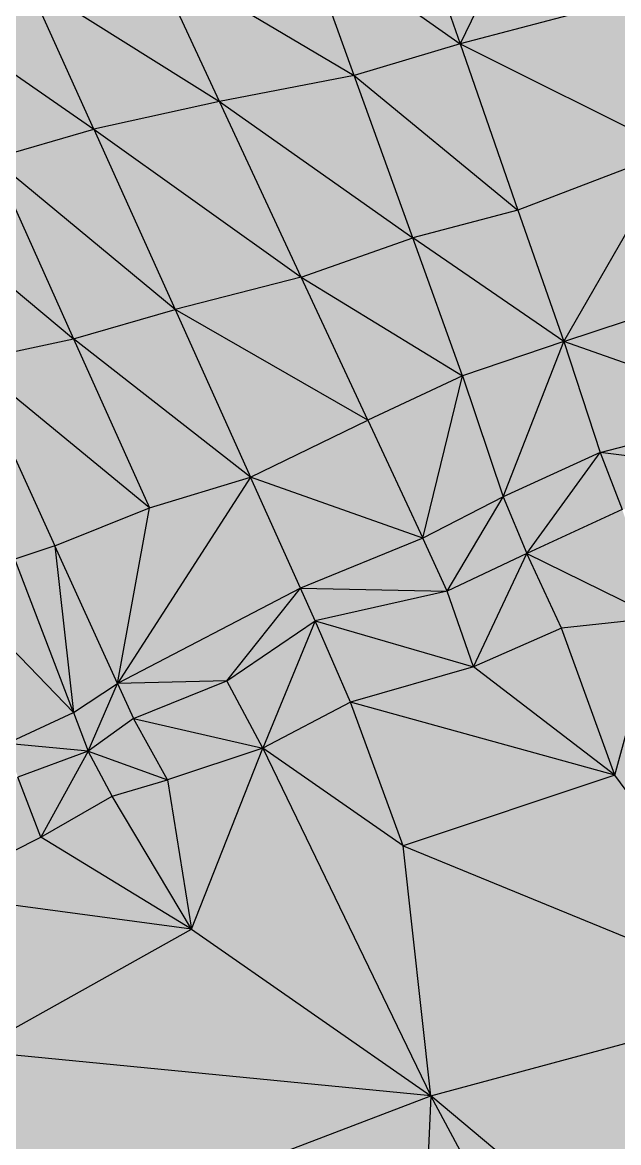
# Model space of a CAD drawing. Header units: inches. Extents: x 0 to 613718, y 0 to 269741.
# Drawn here: x 613179.7 to 613338.9, y 267275.9 to 267575.1 of the extents above; entities that cross this region are included whole.
import ezdxf

# ---------------------------------------------------------------- set-up
doc = ezdxf.new("R2010")
doc.units = ezdxf.units.IN
doc.header["$MEASUREMENT"] = 0

msp = doc.modelspace()

# ---------------------------------------------------------------- hatches: boundary and pattern name
for points in [[(613324.3, 267626.66), (613283.45, 267606.79), (613296.52, 267569.29), (613324.3, 267626.66)], [(613324.3, 267626.66), (613283.45, 267606.79), (613296.52, 267569.29), (613324.3, 267626.66)], [(613340.02, 267580.73), (613324.3, 267626.66), (613296.52, 267569.29), (613340.02, 267580.73)], [(613340.02, 267580.73), (613324.3, 267626.66), (613296.52, 267569.29), (613340.02, 267580.73)], [(613296.52, 267569.29), (613283.45, 267606.79), (613254.53, 267598.94), (613296.52, 267569.29)], [(613296.52, 267569.29), (613283.45, 267606.79), (613254.53, 267598.94), (613296.52, 267569.29)], [(613268.25, 267560.91), (613254.53, 267598.94), (613214.2, 267592.96), (613268.25, 267560.91)], [(613268.25, 267560.91), (613254.53, 267598.94), (613214.2, 267592.96), (613268.25, 267560.91)], [(613296.52, 267569.29), (613254.53, 267598.94), (613268.25, 267560.91), (613296.52, 267569.29)], [(613296.52, 267569.29), (613254.53, 267598.94), (613268.25, 267560.91), (613296.52, 267569.29)], [(613232.34, 267553.95), (613214.2, 267592.96), (613180.9, 267586.26), (613232.34, 267553.95)], [(613232.34, 267553.95), (613214.2, 267592.96), (613180.9, 267586.26), (613232.34, 267553.95)], [(613268.25, 267560.91), (613214.2, 267592.96), (613232.34, 267553.95), (613268.25, 267560.91)], [(613268.25, 267560.91), (613214.2, 267592.96), (613232.34, 267553.95), (613268.25, 267560.91)], [(613198.79, 267546.5), (613180.9, 267586.26), (613154.44, 267577.26), (613198.79, 267546.5)], [(613198.79, 267546.5), (613180.9, 267586.26), (613154.44, 267577.26), (613198.79, 267546.5)], [(613232.34, 267553.95), (613180.9, 267586.26), (613198.79, 267546.5), (613232.34, 267553.95)], [(613232.34, 267553.95), (613180.9, 267586.26), (613198.79, 267546.5), (613232.34, 267553.95)], [(613353.65, 267540.88), (613340.02, 267580.73), (613296.52, 267569.29), (613353.65, 267540.88)], [(613353.65, 267540.88), (613340.02, 267580.73), (613296.52, 267569.29), (613353.65, 267540.88)], [(613198.79, 267546.5), (613154.44, 267577.26), (613171.73, 267538.71), (613198.79, 267546.5)], [(613198.79, 267546.5), (613154.44, 267577.26), (613171.73, 267538.71), (613198.79, 267546.5)], [(613311.97, 267524.93), (613296.52, 267569.29), (613268.25, 267560.91), (613311.97, 267524.93)], [(613311.97, 267524.93), (613296.52, 267569.29), (613268.25, 267560.91), (613311.97, 267524.93)], [(613353.65, 267540.88), (613296.52, 267569.29), (613311.97, 267524.93), (613353.65, 267540.88)], [(613353.65, 267540.88), (613296.52, 267569.29), (613311.97, 267524.93), (613353.65, 267540.88)], [(613283.92, 267517.51), (613268.25, 267560.91), (613232.34, 267553.95), (613283.92, 267517.51)], [(613283.92, 267517.51), (613268.25, 267560.91), (613232.34, 267553.95), (613283.92, 267517.51)], [(613311.97, 267524.93), (613268.25, 267560.91), (613283.92, 267517.51), (613311.97, 267524.93)], [(613311.97, 267524.93), (613268.25, 267560.91), (613283.92, 267517.51), (613311.97, 267524.93)], [(613254.15, 267507.03), (613232.34, 267553.95), (613198.79, 267546.5), (613254.15, 267507.03)], [(613254.15, 267507.03), (613232.34, 267553.95), (613198.79, 267546.5), (613254.15, 267507.03)], [(613283.92, 267517.51), (613232.34, 267553.95), (613254.15, 267507.03), (613283.92, 267517.51)], [(613283.92, 267517.51), (613232.34, 267553.95), (613254.15, 267507.03), (613283.92, 267517.51)], [(613220.44, 267498.4), (613198.79, 267546.5), (613171.73, 267538.71), (613220.44, 267498.4)], [(613220.44, 267498.4), (613198.79, 267546.5), (613171.73, 267538.71), (613220.44, 267498.4)], [(613254.15, 267507.03), (613198.79, 267546.5), (613220.44, 267498.4), (613254.15, 267507.03)], [(613254.15, 267507.03), (613198.79, 267546.5), (613220.44, 267498.4), (613254.15, 267507.03)], [(613353.65, 267540.88), (613311.97, 267524.93), (613324.21, 267489.8), (613353.65, 267540.88)], [(613353.65, 267540.88), (613311.97, 267524.93), (613324.21, 267489.8), (613353.65, 267540.88)], [(613366.37, 267503.71), (613353.65, 267540.88), (613324.21, 267489.8), (613366.37, 267503.71)], [(613366.37, 267503.71), (613353.65, 267540.88), (613324.21, 267489.8), (613366.37, 267503.71)], [(613193.34, 267490.51), (613171.73, 267538.71), (613144.6, 267531.27), (613193.34, 267490.51)], [(613193.34, 267490.51), (613171.73, 267538.71), (613144.6, 267531.27), (613193.34, 267490.51)], [(613220.44, 267498.4), (613171.73, 267538.71), (613193.34, 267490.51), (613220.44, 267498.4)], [(613220.44, 267498.4), (613171.73, 267538.71), (613193.34, 267490.51), (613220.44, 267498.4)], [(613193.34, 267490.51), (613144.6, 267531.27), (613165.81, 267484.71), (613193.34, 267490.51)], [(613193.34, 267490.51), (613144.6, 267531.27), (613165.81, 267484.71), (613193.34, 267490.51)], [(613324.21, 267489.8), (613311.97, 267524.93), (613283.92, 267517.51), (613324.21, 267489.8)], [(613324.21, 267489.8), (613311.97, 267524.93), (613283.92, 267517.51), (613324.21, 267489.8)], [(613297.23, 267480.63), (613283.92, 267517.51), (613254.15, 267507.03), (613297.23, 267480.63)], [(613297.23, 267480.63), (613283.92, 267517.51), (613254.15, 267507.03), (613297.23, 267480.63)], [(613324.21, 267489.8), (613283.92, 267517.51), (613297.23, 267480.63), (613324.21, 267489.8)], [(613324.21, 267489.8), (613283.92, 267517.51), (613297.23, 267480.63), (613324.21, 267489.8)], [(613271.9, 267468.84), (613254.15, 267507.03), (613220.44, 267498.4), (613271.9, 267468.84)], [(613271.9, 267468.84), (613254.15, 267507.03), (613220.44, 267498.4), (613271.9, 267468.84)], [(613297.23, 267480.63), (613254.15, 267507.03), (613271.9, 267468.84), (613297.23, 267480.63)], [(613297.23, 267480.63), (613254.15, 267507.03), (613271.9, 267468.84), (613297.23, 267480.63)], [(613376.85, 267471.34), (613366.37, 267503.71), (613324.21, 267489.8), (613376.85, 267471.34)], [(613376.85, 267471.34), (613366.37, 267503.71), (613324.21, 267489.8), (613376.85, 267471.34)], [(613240.6, 267453.59), (613220.44, 267498.4), (613193.34, 267490.51), (613240.6, 267453.59)], [(613240.6, 267453.59), (613220.44, 267498.4), (613193.34, 267490.51), (613240.6, 267453.59)], [(613271.9, 267468.84), (613220.44, 267498.4), (613240.6, 267453.59), (613271.9, 267468.84)], [(613271.9, 267468.84), (613220.44, 267498.4), (613240.6, 267453.59), (613271.9, 267468.84)], [(613213.57, 267445.39), (613193.34, 267490.51), (613165.81, 267484.71), (613213.57, 267445.39)], [(613213.57, 267445.39), (613193.34, 267490.51), (613165.81, 267484.71), (613213.57, 267445.39)], [(613240.6, 267453.59), (613193.34, 267490.51), (613213.57, 267445.39), (613240.6, 267453.59)], [(613240.6, 267453.59), (613193.34, 267490.51), (613213.57, 267445.39), (613240.6, 267453.59)], [(613324.21, 267489.8), (613297.23, 267480.63), (613308.01, 267448.39), (613324.21, 267489.8)], [(613324.21, 267489.8), (613297.23, 267480.63), (613308.01, 267448.39), (613324.21, 267489.8)], [(613333.92, 267460.23), (613324.21, 267489.8), (613308.01, 267448.39), (613333.92, 267460.23)], [(613333.92, 267460.23), (613324.21, 267489.8), (613308.01, 267448.39), (613333.92, 267460.23)], [(613376.85, 267471.34), (613324.21, 267489.8), (613333.92, 267460.23), (613376.85, 267471.34)], [(613376.85, 267471.34), (613324.21, 267489.8), (613333.92, 267460.23), (613376.85, 267471.34)], [(613213.57, 267445.39), (613165.81, 267484.71), (613188.34, 267435.26), (613213.57, 267445.39)], [(613188.34, 267435.26), (613165.81, 267484.71), (613177.68, 267431.69), (613188.34, 267435.26)], [(613213.57, 267445.39), (613165.81, 267484.71), (613188.34, 267435.26), (613213.57, 267445.39)], [(613188.34, 267435.26), (613165.81, 267484.71), (613177.68, 267431.69), (613188.34, 267435.26)], [(613297.23, 267480.63), (613271.9, 267468.84), (613286.56, 267437.31), (613297.23, 267480.63)], [(613297.23, 267480.63), (613271.9, 267468.84), (613286.56, 267437.31), (613297.23, 267480.63)], [(613308.01, 267448.39), (613297.23, 267480.63), (613286.56, 267437.31), (613308.01, 267448.39)], [(613308.01, 267448.39), (613297.23, 267480.63), (613286.56, 267437.31), (613308.01, 267448.39)], [(613286.56, 267437.31), (613271.9, 267468.84), (613240.6, 267453.59), (613286.56, 267437.31)], [(613286.56, 267437.31), (613271.9, 267468.84), (613240.6, 267453.59), (613286.56, 267437.31)], [(613383.37, 267454.01), (613376.85, 267471.34), (613333.92, 267460.23), (613383.37, 267454.01)], [(613383.37, 267454.01), (613376.85, 267471.34), (613333.92, 267460.23), (613383.37, 267454.01)], [(613333.92, 267460.23), (613308.01, 267448.39), (613314.35, 267433.18), (613333.92, 267460.23)], [(613333.92, 267460.23), (613308.01, 267448.39), (613314.35, 267433.18), (613333.92, 267460.23)], [(613339.84, 267444.93), (613333.92, 267460.23), (613314.35, 267433.18), (613339.84, 267444.93)], [(613339.84, 267444.93), (613333.92, 267460.23), (613314.35, 267433.18), (613339.84, 267444.93)], [(613383.37, 267454.01), (613333.92, 267460.23), (613339.84, 267444.93), (613383.37, 267454.01)], [(613383.37, 267454.01), (613333.92, 267460.23), (613339.84, 267444.93), (613383.37, 267454.01)], [(613253.97, 267423.96), (613240.6, 267453.59), (613205.08, 267398.53), (613253.97, 267423.96)], [(613240.6, 267453.59), (613213.57, 267445.39), (613205.08, 267398.53), (613240.6, 267453.59)], [(613253.97, 267423.96), (613240.6, 267453.59), (613205.08, 267398.53), (613253.97, 267423.96)], [(613240.6, 267453.59), (613213.57, 267445.39), (613205.08, 267398.53), (613240.6, 267453.59)], [(613286.56, 267437.31), (613240.6, 267453.59), (613253.97, 267423.96), (613286.56, 267437.31)], [(613286.56, 267437.31), (613240.6, 267453.59), (613253.97, 267423.96), (613286.56, 267437.31)], [(613308.01, 267448.39), (613286.56, 267437.31), (613293.13, 267423.16), (613308.01, 267448.39)], [(613308.01, 267448.39), (613286.56, 267437.31), (613293.13, 267423.16), (613308.01, 267448.39)], [(613314.35, 267433.18), (613308.01, 267448.39), (613293.13, 267423.16), (613314.35, 267433.18)], [(613314.35, 267433.18), (613308.01, 267448.39), (613293.13, 267423.16), (613314.35, 267433.18)], [(613213.57, 267445.39), (613188.34, 267435.26), (613205.08, 267398.53), (613213.57, 267445.39)], [(613213.57, 267445.39), (613188.34, 267435.26), (613205.08, 267398.53), (613213.57, 267445.39)], [(613349.37, 267416.07), (613339.84, 267444.93), (613314.35, 267433.18), (613349.37, 267416.07)], [(613349.37, 267416.07), (613339.84, 267444.93), (613314.35, 267433.18), (613349.37, 267416.07)], [(613293.13, 267423.16), (613286.56, 267437.31), (613253.97, 267423.96), (613293.13, 267423.16)], [(613293.13, 267423.16), (613286.56, 267437.31), (613253.97, 267423.96), (613293.13, 267423.16)], [(613193.32, 267390.71), (613188.34, 267435.26), (613177.68, 267431.69), (613193.32, 267390.71)], [(613193.32, 267390.71), (613188.34, 267435.26), (613177.68, 267431.69), (613193.32, 267390.71)], [(613205.08, 267398.53), (613188.34, 267435.26), (613193.32, 267390.71), (613205.08, 267398.53)], [(613205.08, 267398.53), (613188.34, 267435.26), (613193.32, 267390.71), (613205.08, 267398.53)], [(613314.35, 267433.18), (613293.13, 267423.16), (613300.09, 267402.92), (613314.35, 267433.18)], [(613314.35, 267433.18), (613293.13, 267423.16), (613300.09, 267402.92), (613314.35, 267433.18)], [(613323.63, 267413.28), (613314.35, 267433.18), (613300.09, 267402.92), (613323.63, 267413.28)], [(613323.63, 267413.28), (613314.35, 267433.18), (613300.09, 267402.92), (613323.63, 267413.28)], [(613349.37, 267416.07), (613314.35, 267433.18), (613323.63, 267413.28), (613349.37, 267416.07)], [(613349.37, 267416.07), (613314.35, 267433.18), (613323.63, 267413.28), (613349.37, 267416.07)], [(613193.32, 267390.71), (613177.68, 267431.69), (613157.52, 267427.78), (613193.32, 267390.71)], [(613193.32, 267390.71), (613177.68, 267431.69), (613157.52, 267427.78), (613193.32, 267390.71)], [(613193.32, 267390.71), (613157.52, 267427.78), (613175.5, 267382.5), (613193.32, 267390.71)], [(613193.32, 267390.71), (613157.52, 267427.78), (613175.5, 267382.5), (613193.32, 267390.71)], [(613253.97, 267423.96), (613205.08, 267398.53), (613234.26, 267399.24), (613253.97, 267423.96)], [(613253.97, 267423.96), (613205.08, 267398.53), (613234.26, 267399.24), (613253.97, 267423.96)], [(613257.87, 267415.23), (613253.97, 267423.96), (613234.26, 267399.24), (613257.87, 267415.23)], [(613257.87, 267415.23), (613253.97, 267423.96), (613234.26, 267399.24), (613257.87, 267415.23)], [(613293.13, 267423.16), (613253.97, 267423.96), (613257.87, 267415.23), (613293.13, 267423.16)], [(613293.13, 267423.16), (613253.97, 267423.96), (613257.87, 267415.23), (613293.13, 267423.16)], [(613300.09, 267402.92), (613293.13, 267423.16), (613257.87, 267415.23), (613300.09, 267402.92)], [(613300.09, 267402.92), (613293.13, 267423.16), (613257.87, 267415.23), (613300.09, 267402.92)], [(613257.87, 267415.23), (613234.26, 267399.24), (613243.9, 267381.19), (613257.87, 267415.23)], [(613257.87, 267415.23), (613234.26, 267399.24), (613243.9, 267381.19), (613257.87, 267415.23)], [(613267.28, 267393.47), (613257.87, 267415.23), (613243.9, 267381.19), (613267.28, 267393.47)], [(613267.28, 267393.47), (613257.87, 267415.23), (613243.9, 267381.19), (613267.28, 267393.47)], [(613300.09, 267402.92), (613257.87, 267415.23), (613267.28, 267393.47), (613300.09, 267402.92)], [(613300.09, 267402.92), (613257.87, 267415.23), (613267.28, 267393.47), (613300.09, 267402.92)], [(613349.37, 267416.07), (613323.63, 267413.28), (613337.89, 267374), (613349.37, 267416.07)], [(613349.37, 267416.07), (613323.63, 267413.28), (613337.89, 267374), (613349.37, 267416.07)], [(613382.45, 267313.61), (613349.37, 267416.07), (613337.89, 267374), (613382.45, 267313.61)], [(613382.45, 267313.61), (613349.37, 267416.07), (613337.89, 267374), (613382.45, 267313.61)], [(613337.89, 267374), (613323.63, 267413.28), (613300.09, 267402.92), (613337.89, 267374)], [(613337.89, 267374), (613323.63, 267413.28), (613300.09, 267402.92), (613337.89, 267374)], [(613337.89, 267374), (613300.09, 267402.92), (613267.28, 267393.47), (613337.89, 267374)], [(613337.89, 267374), (613300.09, 267402.92), (613267.28, 267393.47), (613337.89, 267374)], [(613205.08, 267398.53), (613193.32, 267390.71), (613197.26, 267380.4), (613205.08, 267398.53)], [(613205.08, 267398.53), (613193.32, 267390.71), (613197.26, 267380.4), (613205.08, 267398.53)], [(613209.36, 267389.13), (613205.08, 267398.53), (613197.26, 267380.4), (613209.36, 267389.13)], [(613209.36, 267389.13), (613205.08, 267398.53), (613197.26, 267380.4), (613209.36, 267389.13)], [(613234.26, 267399.24), (613205.08, 267398.53), (613209.36, 267389.13), (613234.26, 267399.24)], [(613234.26, 267399.24), (613205.08, 267398.53), (613209.36, 267389.13), (613234.26, 267399.24)], [(613243.9, 267381.19), (613234.26, 267399.24), (613209.36, 267389.13), (613243.9, 267381.19)], [(613243.9, 267381.19), (613234.26, 267399.24), (613209.36, 267389.13), (613243.9, 267381.19)], [(613197.26, 267380.4), (613193.32, 267390.71), (613175.5, 267382.5), (613197.26, 267380.4)], [(613197.26, 267380.4), (613193.32, 267390.71), (613175.5, 267382.5), (613197.26, 267380.4)], [(613281.35, 267355.16), (613267.28, 267393.47), (613243.9, 267381.19), (613281.35, 267355.16)], [(613281.35, 267355.16), (613267.28, 267393.47), (613243.9, 267381.19), (613281.35, 267355.16)], [(613337.89, 267374), (613267.28, 267393.47), (613281.35, 267355.16), (613337.89, 267374)], [(613337.89, 267374), (613267.28, 267393.47), (613281.35, 267355.16), (613337.89, 267374)], [(613218.42, 267372.75), (613209.36, 267389.13), (613197.26, 267380.4), (613218.42, 267372.75)], [(613218.42, 267372.75), (613209.36, 267389.13), (613197.26, 267380.4), (613218.42, 267372.75)], [(613243.9, 267381.19), (613209.36, 267389.13), (613218.42, 267372.75), (613243.9, 267381.19)], [(613243.9, 267381.19), (613209.36, 267389.13), (613218.42, 267372.75), (613243.9, 267381.19)], [(613197.26, 267380.4), (613175.5, 267382.5), (613178.45, 267373.5), (613197.26, 267380.4)], [(613197.26, 267380.4), (613175.5, 267382.5), (613178.45, 267373.5), (613197.26, 267380.4)], [(613197.26, 267380.4), (613178.45, 267373.5), (613184.61, 267357.41), (613197.26, 267380.4)], [(613197.26, 267380.4), (613178.45, 267373.5), (613184.61, 267357.41), (613197.26, 267380.4)], [(613203.62, 267368.43), (613197.26, 267380.4), (613184.61, 267357.41), (613203.62, 267368.43)], [(613203.62, 267368.43), (613197.26, 267380.4), (613184.61, 267357.41), (613203.62, 267368.43)], [(613218.42, 267372.75), (613197.26, 267380.4), (613203.62, 267368.43), (613218.42, 267372.75)], [(613218.42, 267372.75), (613197.26, 267380.4), (613203.62, 267368.43), (613218.42, 267372.75)], [(613243.9, 267381.19), (613218.42, 267372.75), (613224.82, 267332.88), (613243.9, 267381.19)], [(613243.9, 267381.19), (613218.42, 267372.75), (613224.82, 267332.88), (613243.9, 267381.19)], [(613288.73, 267288.38), (613243.9, 267381.19), (613224.82, 267332.88), (613288.73, 267288.38)], [(613288.73, 267288.38), (613243.9, 267381.19), (613224.82, 267332.88), (613288.73, 267288.38)], [(613288.73, 267288.38), (613281.35, 267355.16), (613243.9, 267381.19), (613288.73, 267288.38)], [(613288.73, 267288.38), (613281.35, 267355.16), (613243.9, 267381.19), (613288.73, 267288.38)], [(613184.61, 267357.41), (613178.45, 267373.5), (613154.57, 267342.3), (613184.61, 267357.41)], [(613184.61, 267357.41), (613178.45, 267373.5), (613154.57, 267342.3), (613184.61, 267357.41)], [(613224.82, 267332.88), (613218.42, 267372.75), (613203.62, 267368.43), (613224.82, 267332.88)], [(613224.82, 267332.88), (613218.42, 267372.75), (613203.62, 267368.43), (613224.82, 267332.88)], [(613382.45, 267313.61), (613337.89, 267374), (613281.35, 267355.16), (613382.45, 267313.61)], [(613382.45, 267313.61), (613337.89, 267374), (613281.35, 267355.16), (613382.45, 267313.61)], [(613224.82, 267332.88), (613203.62, 267368.43), (613184.61, 267357.41), (613224.82, 267332.88)], [(613224.82, 267332.88), (613203.62, 267368.43), (613184.61, 267357.41), (613224.82, 267332.88)], [(613224.82, 267332.88), (613184.61, 267357.41), (613154.57, 267342.3), (613224.82, 267332.88)], [(613224.82, 267332.88), (613184.61, 267357.41), (613154.57, 267342.3), (613224.82, 267332.88)], [(613382.45, 267313.61), (613281.35, 267355.16), (613288.73, 267288.38), (613382.45, 267313.61)], [(613382.45, 267313.61), (613281.35, 267355.16), (613288.73, 267288.38), (613382.45, 267313.61)], [(613224.82, 267332.88), (613154.57, 267342.3), (613166.56, 267300.33), (613224.82, 267332.88)], [(613224.82, 267332.88), (613154.57, 267342.3), (613166.56, 267300.33), (613224.82, 267332.88)], [(613288.73, 267288.38), (613224.82, 267332.88), (613166.56, 267300.33), (613288.73, 267288.38)], [(613288.73, 267288.38), (613224.82, 267332.88), (613166.56, 267300.33), (613288.73, 267288.38)], [(613382.45, 267313.61), (613288.73, 267288.38), (613382.45, 267209.78), (613382.45, 267313.61)], [(613382.45, 267313.61), (613288.73, 267288.38), (613382.45, 267209.78), (613382.45, 267313.61)], [(613288.73, 267288.38), (613166.56, 267300.33), (613175.29, 267245), (613288.73, 267288.38)], [(613288.73, 267288.38), (613166.56, 267300.33), (613175.29, 267245), (613288.73, 267288.38)], [(613288.73, 267288.38), (613175.29, 267245), (613279.97, 267092.44), (613288.73, 267288.38)], [(613288.73, 267288.38), (613175.29, 267245), (613279.97, 267092.44), (613288.73, 267288.38)], [(613385.15, 267108.64), (613288.73, 267288.38), (613279.97, 267092.44), (613385.15, 267108.64)], [(613385.15, 267108.64), (613288.73, 267288.38), (613279.97, 267092.44), (613385.15, 267108.64)], [(613385.15, 267108.64), (613382.45, 267209.78), (613288.73, 267288.38), (613385.15, 267108.64)], [(613385.15, 267108.64), (613382.45, 267209.78), (613288.73, 267288.38), (613385.15, 267108.64)]]:
    msp.add_hatch(color=256).paths.add_polyline_path(points, flags=0)

# ---------------------------------------------------------------- linework, layer by layer
for points, elevation in [([(613171.73, 267538.71), (613193.34, 267490.51)], 245.71), ([(613171.73, 267538.71), (613193.34, 267490.51)], 245.71), ([(613324.21, 267489.8), (613297.23, 267480.63)], 245.72), ([(613324.21, 267489.8), (613297.23, 267480.63)], 245.72), ([(613175.5, 267382.5), (613193.32, 267390.71)], 245.83), ([(613175.5, 267382.5), (613193.32, 267390.71)], 245.83)]:
    msp.add_lwpolyline(points, dxfattribs=dict(elevation=elevation))
for points in [[(613324.3, 267626.66, 245.78), (613296.52, 267569.29, 245.72)], [(613324.3, 267626.66, 245.78), (613296.52, 267569.29, 245.72)], [(613283.45, 267606.79, 245.74), (613296.52, 267569.29, 245.72)], [(613283.45, 267606.79, 245.74), (613296.52, 267569.29, 245.72)], [(613268.25, 267560.91, 245.72), (613254.53, 267598.94, 245.74)], [(613254.53, 267598.94, 245.74), (613296.52, 267569.29, 245.72)], [(613268.25, 267560.91, 245.72), (613254.53, 267598.94, 245.74)], [(613254.53, 267598.94, 245.74), (613296.52, 267569.29, 245.72)], [(613214.2, 267592.96, 245.74), (613268.25, 267560.91, 245.72)], [(613232.34, 267553.95, 245.72), (613214.2, 267592.96, 245.74)], [(613214.2, 267592.96, 245.74), (613268.25, 267560.91, 245.72)], [(613232.34, 267553.95, 245.72), (613214.2, 267592.96, 245.74)], [(613198.79, 267546.5, 245.73), (613180.9, 267586.26, 245.72)], [(613180.9, 267586.26, 245.72), (613232.34, 267553.95, 245.72)], [(613198.79, 267546.5, 245.73), (613180.9, 267586.26, 245.72)], [(613180.9, 267586.26, 245.72), (613232.34, 267553.95, 245.72)], [(613340.02, 267580.73, 245.76), (613296.52, 267569.29, 245.72)], [(613340.02, 267580.73, 245.76), (613296.52, 267569.29, 245.72)], [(613154.44, 267577.26, 245.72), (613198.79, 267546.5, 245.73)], [(613154.44, 267577.26, 245.72), (613198.79, 267546.5, 245.73)], [(613296.52, 267569.29, 245.72), (613268.25, 267560.91, 245.72)], [(613296.52, 267569.29, 245.72), (613268.25, 267560.91, 245.72)], [(613296.52, 267569.29, 245.72), (613353.65, 267540.88, 245.75)], [(613296.52, 267569.29, 245.72), (613311.97, 267524.93, 245.72)], [(613296.52, 267569.29, 245.72), (613353.65, 267540.88, 245.75)], [(613296.52, 267569.29, 245.72), (613311.97, 267524.93, 245.72)], [(613268.25, 267560.91, 245.72), (613232.34, 267553.95, 245.72)], [(613268.25, 267560.91, 245.72), (613232.34, 267553.95, 245.72)], [(613283.92, 267517.51, 245.72), (613268.25, 267560.91, 245.72)], [(613268.25, 267560.91, 245.72), (613311.97, 267524.93, 245.72)], [(613283.92, 267517.51, 245.72), (613268.25, 267560.91, 245.72)], [(613268.25, 267560.91, 245.72), (613311.97, 267524.93, 245.72)], [(613232.34, 267553.95, 245.72), (613198.79, 267546.5, 245.73)], [(613232.34, 267553.95, 245.72), (613198.79, 267546.5, 245.73)], [(613232.34, 267553.95, 245.72), (613283.92, 267517.51, 245.72)], [(613254.15, 267507.03, 245.72), (613232.34, 267553.95, 245.72)], [(613232.34, 267553.95, 245.72), (613283.92, 267517.51, 245.72)], [(613254.15, 267507.03, 245.72), (613232.34, 267553.95, 245.72)], [(613171.73, 267538.71, 245.71), (613198.79, 267546.5, 245.73)], [(613171.73, 267538.71, 245.71), (613198.79, 267546.5, 245.73)], [(613198.79, 267546.5, 245.73), (613254.15, 267507.03, 245.72)], [(613198.79, 267546.5, 245.73), (613220.44, 267498.4, 245.73)], [(613198.79, 267546.5, 245.73), (613254.15, 267507.03, 245.72)], [(613198.79, 267546.5, 245.73), (613220.44, 267498.4, 245.73)], [(613353.65, 267540.88, 245.75), (613311.97, 267524.93, 245.72)], [(613353.65, 267540.88, 245.75), (613311.97, 267524.93, 245.72)], [(613324.21, 267489.8, 245.72), (613353.65, 267540.88, 245.75)], [(613324.21, 267489.8, 245.72), (613353.65, 267540.88, 245.75)], [(613220.44, 267498.4, 245.73), (613171.73, 267538.71, 245.71)], [(613220.44, 267498.4, 245.73), (613171.73, 267538.71, 245.71)], [(613144.6, 267531.27, 245.7), (613193.34, 267490.51, 245.71)], [(613144.6, 267531.27, 245.7), (613193.34, 267490.51, 245.71)], [(613311.97, 267524.93, 245.72), (613283.92, 267517.51, 245.72)], [(613311.97, 267524.93, 245.72), (613283.92, 267517.51, 245.72)], [(613311.97, 267524.93, 245.72), (613324.21, 267489.8, 245.72)], [(613311.97, 267524.93, 245.72), (613324.21, 267489.8, 245.72)], [(613254.15, 267507.03, 245.72), (613283.92, 267517.51, 245.72)], [(613254.15, 267507.03, 245.72), (613283.92, 267517.51, 245.72)], [(613297.23, 267480.63, 245.72), (613283.92, 267517.51, 245.72)], [(613324.21, 267489.8, 245.72), (613283.92, 267517.51, 245.72)], [(613297.23, 267480.63, 245.72), (613283.92, 267517.51, 245.72)], [(613324.21, 267489.8, 245.72), (613283.92, 267517.51, 245.72)], [(613254.15, 267507.03, 245.72), (613220.44, 267498.4, 245.73)], [(613254.15, 267507.03, 245.72), (613220.44, 267498.4, 245.73)], [(613271.9, 267468.84, 245.73), (613254.15, 267507.03, 245.72)], [(613254.15, 267507.03, 245.72), (613297.23, 267480.63, 245.72)], [(613271.9, 267468.84, 245.73), (613254.15, 267507.03, 245.72)], [(613254.15, 267507.03, 245.72), (613297.23, 267480.63, 245.72)], [(613324.21, 267489.8, 245.72), (613366.37, 267503.71, 245.76)], [(613324.21, 267489.8, 245.72), (613366.37, 267503.71, 245.76)], [(613193.34, 267490.51, 245.71), (613220.44, 267498.4, 245.73)], [(613193.34, 267490.51, 245.71), (613220.44, 267498.4, 245.73)], [(613220.44, 267498.4, 245.73), (613240.6, 267453.59, 245.74)], [(613271.9, 267468.84, 245.73), (613220.44, 267498.4, 245.73)], [(613220.44, 267498.4, 245.73), (613240.6, 267453.59, 245.74)], [(613271.9, 267468.84, 245.73), (613220.44, 267498.4, 245.73)], [(613165.81, 267484.71, 245.7), (613193.34, 267490.51, 245.71)], [(613165.81, 267484.71, 245.7), (613193.34, 267490.51, 245.71)], [(613193.34, 267490.51, 245.71), (613213.57, 267445.39, 245.72)], [(613240.6, 267453.59, 245.74), (613193.34, 267490.51, 245.71)], [(613193.34, 267490.51, 245.71), (613213.57, 267445.39, 245.72)], [(613240.6, 267453.59, 245.74), (613193.34, 267490.51, 245.71)], [(613308.01, 267448.39, 245.79), (613324.21, 267489.8, 245.72)], [(613308.01, 267448.39, 245.79), (613324.21, 267489.8, 245.72)], [(613324.21, 267489.8, 245.72), (613333.92, 267460.23, 245.78)], [(613376.85, 267471.34, 245.82), (613324.21, 267489.8, 245.72)], [(613324.21, 267489.8, 245.72), (613333.92, 267460.23, 245.78)], [(613376.85, 267471.34, 245.82), (613324.21, 267489.8, 245.72)], [(613165.81, 267484.71, 245.7), (613188.34, 267435.26, 245.72)], [(613213.57, 267445.39, 245.72), (613165.81, 267484.71, 245.7)], [(613165.81, 267484.71, 245.7), (613188.34, 267435.26, 245.72)], [(613213.57, 267445.39, 245.72), (613165.81, 267484.71, 245.7)], [(613297.23, 267480.63, 245.72), (613271.9, 267468.84, 245.73)], [(613297.23, 267480.63, 245.72), (613271.9, 267468.84, 245.73)], [(613286.56, 267437.31, 245.8), (613297.23, 267480.63, 245.72)], [(613286.56, 267437.31, 245.8), (613297.23, 267480.63, 245.72)], [(613297.23, 267480.63, 245.72), (613308.01, 267448.39, 245.79)], [(613297.23, 267480.63, 245.72), (613308.01, 267448.39, 245.79)], [(613240.6, 267453.59, 245.74), (613271.9, 267468.84, 245.73)], [(613240.6, 267453.59, 245.74), (613271.9, 267468.84, 245.73)], [(613271.9, 267468.84, 245.73), (613286.56, 267437.31, 245.8)], [(613271.9, 267468.84, 245.73), (613286.56, 267437.31, 245.8)], [(613333.92, 267460.23, 245.78), (613376.85, 267471.34, 245.82)], [(613333.92, 267460.23, 245.78), (613376.85, 267471.34, 245.82)], [(613333.92, 267460.23, 245.78), (613308.01, 267448.39, 245.79)], [(613333.92, 267460.23, 245.78), (613308.01, 267448.39, 245.79)], [(613314.35, 267433.18, 246.09), (613333.92, 267460.23, 245.78)], [(613314.35, 267433.18, 246.09), (613333.92, 267460.23, 245.78)], [(613333.92, 267460.23, 245.78), (613339.84, 267444.93, 246.09)], [(613383.37, 267454.01, 246.23), (613333.92, 267460.23, 245.78)], [(613333.92, 267460.23, 245.78), (613339.84, 267444.93, 246.09)], [(613383.37, 267454.01, 246.23), (613333.92, 267460.23, 245.78)], [(613240.6, 267453.59, 245.74), (613205.08, 267398.53, 245.81)], [(613240.6, 267453.59, 245.74), (613205.08, 267398.53, 245.81)], [(613213.57, 267445.39, 245.72), (613240.6, 267453.59, 245.74)], [(613213.57, 267445.39, 245.72), (613240.6, 267453.59, 245.74)], [(613253.97, 267423.96, 245.81), (613240.6, 267453.59, 245.74)], [(613286.56, 267437.31, 245.8), (613240.6, 267453.59, 245.74)], [(613253.97, 267423.96, 245.81), (613240.6, 267453.59, 245.74)], [(613286.56, 267437.31, 245.8), (613240.6, 267453.59, 245.74)], [(613308.01, 267448.39, 245.79), (613286.56, 267437.31, 245.8)], [(613308.01, 267448.39, 245.79), (613286.56, 267437.31, 245.8)], [(613293.13, 267423.16, 246.07), (613308.01, 267448.39, 245.79)], [(613293.13, 267423.16, 246.07), (613308.01, 267448.39, 245.79)], [(613308.01, 267448.39, 245.79), (613314.35, 267433.18, 246.09)], [(613308.01, 267448.39, 245.79), (613314.35, 267433.18, 246.09)], [(613188.34, 267435.26, 245.72), (613213.57, 267445.39, 245.72)], [(613188.34, 267435.26, 245.72), (613213.57, 267445.39, 245.72)], [(613205.08, 267398.53, 245.81), (613213.57, 267445.39, 245.72)], [(613205.08, 267398.53, 245.81), (613213.57, 267445.39, 245.72)], [(613339.84, 267444.93, 246.09), (613314.35, 267433.18, 246.09)], [(613339.84, 267444.93, 246.09), (613314.35, 267433.18, 246.09)], [(613286.56, 267437.31, 245.8), (613253.97, 267423.96, 245.81)], [(613286.56, 267437.31, 245.8), (613253.97, 267423.96, 245.81)], [(613293.13, 267423.16, 246.07), (613286.56, 267437.31, 245.8)], [(613293.13, 267423.16, 246.07), (613286.56, 267437.31, 245.8)], [(613188.34, 267435.26, 245.72), (613177.68, 267431.69, 245.72)], [(613188.34, 267435.26, 245.72), (613177.68, 267431.69, 245.72)], [(613205.08, 267398.53, 245.81), (613188.34, 267435.26, 245.72)], [(613188.34, 267435.26, 245.72), (613193.32, 267390.71, 245.83)], [(613205.08, 267398.53, 245.81), (613188.34, 267435.26, 245.72)], [(613188.34, 267435.26, 245.72), (613193.32, 267390.71, 245.83)], [(613314.35, 267433.18, 246.09), (613293.13, 267423.16, 246.07)], [(613314.35, 267433.18, 246.09), (613293.13, 267423.16, 246.07)], [(613300.09, 267402.92, 246.38), (613314.35, 267433.18, 246.09)], [(613300.09, 267402.92, 246.38), (613314.35, 267433.18, 246.09)], [(613314.35, 267433.18, 246.09), (613349.37, 267416.07, 246.56)], [(613323.63, 267413.28, 246.41), (613314.35, 267433.18, 246.09)], [(613314.35, 267433.18, 246.09), (613349.37, 267416.07, 246.56)], [(613323.63, 267413.28, 246.41), (613314.35, 267433.18, 246.09)], [(613193.32, 267390.71, 245.83), (613177.68, 267431.69, 245.72)], [(613193.32, 267390.71, 245.83), (613177.68, 267431.69, 245.72)], [(613157.52, 267427.78, 245.71), (613193.32, 267390.71, 245.83)], [(613157.52, 267427.78, 245.71), (613193.32, 267390.71, 245.83)], [(613253.97, 267423.96, 245.81), (613205.08, 267398.53, 245.81)], [(613253.97, 267423.96, 245.81), (613205.08, 267398.53, 245.81)], [(613234.26, 267399.24, 245.98), (613253.97, 267423.96, 245.81)], [(613234.26, 267399.24, 245.98), (613253.97, 267423.96, 245.81)], [(613257.87, 267415.23, 245.94), (613253.97, 267423.96, 245.81)], [(613253.97, 267423.96, 245.81), (613293.13, 267423.16, 246.07)], [(613257.87, 267415.23, 245.94), (613253.97, 267423.96, 245.81)], [(613253.97, 267423.96, 245.81), (613293.13, 267423.16, 246.07)], [(613293.13, 267423.16, 246.07), (613257.87, 267415.23, 245.94)], [(613293.13, 267423.16, 246.07), (613257.87, 267415.23, 245.94)], [(613300.09, 267402.92, 246.38), (613293.13, 267423.16, 246.07)], [(613300.09, 267402.92, 246.38), (613293.13, 267423.16, 246.07)], [(613234.26, 267399.24, 245.98), (613257.87, 267415.23, 245.94)], [(613234.26, 267399.24, 245.98), (613257.87, 267415.23, 245.94)], [(613257.87, 267415.23, 245.94), (613243.9, 267381.19, 246.25)], [(613257.87, 267415.23, 245.94), (613243.9, 267381.19, 246.25)], [(613267.28, 267393.47, 246.27), (613257.87, 267415.23, 245.94)], [(613257.87, 267415.23, 245.94), (613300.09, 267402.92, 246.38)], [(613267.28, 267393.47, 246.27), (613257.87, 267415.23, 245.94)], [(613257.87, 267415.23, 245.94), (613300.09, 267402.92, 246.38)], [(613349.37, 267416.07, 246.56), (613323.63, 267413.28, 246.41)], [(613349.37, 267416.07, 246.56), (613323.63, 267413.28, 246.41)], [(613337.89, 267374, 246.91), (613349.37, 267416.07, 246.56)], [(613337.89, 267374, 246.91), (613349.37, 267416.07, 246.56)], [(613323.63, 267413.28, 246.41), (613300.09, 267402.92, 246.38)], [(613323.63, 267413.28, 246.41), (613300.09, 267402.92, 246.38)], [(613337.89, 267374, 246.91), (613323.63, 267413.28, 246.41)], [(613337.89, 267374, 246.91), (613323.63, 267413.28, 246.41)], [(613300.09, 267402.92, 246.38), (613267.28, 267393.47, 246.27)], [(613300.09, 267402.92, 246.38), (613267.28, 267393.47, 246.27)], [(613337.89, 267374, 246.91), (613300.09, 267402.92, 246.38)], [(613337.89, 267374, 246.91), (613300.09, 267402.92, 246.38)], [(613193.32, 267390.71, 245.83), (613205.08, 267398.53, 245.81)], [(613193.32, 267390.71, 245.83), (613205.08, 267398.53, 245.81)], [(613197.26, 267380.4, 245.96), (613205.08, 267398.53, 245.81)], [(613197.26, 267380.4, 245.96), (613205.08, 267398.53, 245.81)], [(613234.26, 267399.24, 245.98), (613205.08, 267398.53, 245.81)], [(613234.26, 267399.24, 245.98), (613205.08, 267398.53, 245.81)], [(613205.08, 267398.53, 245.81), (613209.36, 267389.13, 245.94)], [(613205.08, 267398.53, 245.81), (613209.36, 267389.13, 245.94)], [(613209.36, 267389.13, 245.94), (613234.26, 267399.24, 245.98)], [(613209.36, 267389.13, 245.94), (613234.26, 267399.24, 245.98)], [(613243.9, 267381.19, 246.25), (613234.26, 267399.24, 245.98)], [(613243.9, 267381.19, 246.25), (613234.26, 267399.24, 245.98)], [(613193.32, 267390.71, 245.83), (613197.26, 267380.4, 245.96)], [(613193.32, 267390.71, 245.83), (613197.26, 267380.4, 245.96)], [(613267.28, 267393.47, 246.27), (613243.9, 267381.19, 246.25)], [(613267.28, 267393.47, 246.27), (613243.9, 267381.19, 246.25)], [(613281.35, 267355.16, 246.71), (613267.28, 267393.47, 246.27)], [(613337.89, 267374, 246.91), (613267.28, 267393.47, 246.27)], [(613281.35, 267355.16, 246.71), (613267.28, 267393.47, 246.27)], [(613337.89, 267374, 246.91), (613267.28, 267393.47, 246.27)], [(613209.36, 267389.13, 245.94), (613197.26, 267380.4, 245.96)], [(613209.36, 267389.13, 245.94), (613197.26, 267380.4, 245.96)], [(613218.42, 267372.75, 246.17), (613209.36, 267389.13, 245.94)], [(613209.36, 267389.13, 245.94), (613243.9, 267381.19, 246.25)], [(613218.42, 267372.75, 246.17), (613209.36, 267389.13, 245.94)], [(613209.36, 267389.13, 245.94), (613243.9, 267381.19, 246.25)], [(613197.26, 267380.4, 245.96), (613175.5, 267382.5, 245.83)], [(613197.26, 267380.4, 245.96), (613175.5, 267382.5, 245.83)], [(613197.26, 267380.4, 245.96), (613178.45, 267373.5, 245.94)], [(613197.26, 267380.4, 245.96), (613178.45, 267373.5, 245.94)], [(613197.26, 267380.4, 245.96), (613184.61, 267357.41, 246.13)], [(613197.26, 267380.4, 245.96), (613184.61, 267357.41, 246.13)], [(613203.62, 267368.43, 246.13), (613197.26, 267380.4, 245.96)], [(613197.26, 267380.4, 245.96), (613218.42, 267372.75, 246.17)], [(613203.62, 267368.43, 246.13), (613197.26, 267380.4, 245.96)], [(613197.26, 267380.4, 245.96), (613218.42, 267372.75, 246.17)], [(613243.9, 267381.19, 246.25), (613218.42, 267372.75, 246.17)], [(613243.9, 267381.19, 246.25), (613218.42, 267372.75, 246.17)], [(613224.82, 267332.88, 246.56), (613243.9, 267381.19, 246.25)], [(613224.82, 267332.88, 246.56), (613243.9, 267381.19, 246.25)], [(613281.35, 267355.16, 246.71), (613243.9, 267381.19, 246.25)], [(613243.9, 267381.19, 246.25), (613288.73, 267288.38, 247.2)], [(613281.35, 267355.16, 246.71), (613243.9, 267381.19, 246.25)], [(613243.9, 267381.19, 246.25), (613288.73, 267288.38, 247.2)], [(613184.61, 267357.41, 246.13), (613178.45, 267373.5, 245.94)], [(613184.61, 267357.41, 246.13), (613178.45, 267373.5, 245.94)], [(613203.62, 267368.43, 246.13), (613218.42, 267372.75, 246.17)], [(613203.62, 267368.43, 246.13), (613218.42, 267372.75, 246.17)], [(613218.42, 267372.75, 246.17), (613224.82, 267332.88, 246.56)], [(613218.42, 267372.75, 246.17), (613224.82, 267332.88, 246.56)], [(613337.89, 267374, 246.91), (613281.35, 267355.16, 246.71)], [(613337.89, 267374, 246.91), (613281.35, 267355.16, 246.71)], [(613382.45, 267313.61, 247.6), (613337.89, 267374, 246.91)], [(613382.45, 267313.61, 247.6), (613337.89, 267374, 246.91)], [(613184.61, 267357.41, 246.13), (613203.62, 267368.43, 246.13)], [(613184.61, 267357.41, 246.13), (613203.62, 267368.43, 246.13)], [(613224.82, 267332.88, 246.56), (613203.62, 267368.43, 246.13)], [(613224.82, 267332.88, 246.56), (613203.62, 267368.43, 246.13)], [(613154.57, 267342.3, 246.12), (613184.61, 267357.41, 246.13)], [(613154.57, 267342.3, 246.12), (613184.61, 267357.41, 246.13)], [(613224.82, 267332.88, 246.56), (613184.61, 267357.41, 246.13)], [(613224.82, 267332.88, 246.56), (613184.61, 267357.41, 246.13)], [(613288.73, 267288.38, 247.2), (613281.35, 267355.16, 246.71)], [(613281.35, 267355.16, 246.71), (613382.45, 267313.61, 247.6)], [(613288.73, 267288.38, 247.2), (613281.35, 267355.16, 246.71)], [(613281.35, 267355.16, 246.71), (613382.45, 267313.61, 247.6)], [(613224.82, 267332.88, 246.56), (613154.57, 267342.3, 246.12)], [(613224.82, 267332.88, 246.56), (613154.57, 267342.3, 246.12)], [(613166.56, 267300.33, 246.46), (613224.82, 267332.88, 246.56)], [(613166.56, 267300.33, 246.46), (613224.82, 267332.88, 246.56)], [(613224.82, 267332.88, 246.56), (613288.73, 267288.38, 247.2)], [(613224.82, 267332.88, 246.56), (613288.73, 267288.38, 247.2)], [(613288.73, 267288.38, 247.2), (613382.45, 267313.61, 247.6)], [(613288.73, 267288.38, 247.2), (613382.45, 267313.61, 247.6)], [(613288.73, 267288.38, 247.2), (613166.56, 267300.33, 246.46)], [(613288.73, 267288.38, 247.2), (613166.56, 267300.33, 246.46)], [(613175.29, 267245, 246.79), (613288.73, 267288.38, 247.2)], [(613175.29, 267245, 246.79), (613288.73, 267288.38, 247.2)], [(613288.73, 267288.38, 247.2), (613279.97, 267092.44, 247.99)], [(613288.73, 267288.38, 247.2), (613279.97, 267092.44, 247.99)], [(613385.15, 267108.64, 248.43), (613288.73, 267288.38, 247.2)], [(613382.45, 267209.78, 248.04), (613288.73, 267288.38, 247.2)], [(613385.15, 267108.64, 248.43), (613288.73, 267288.38, 247.2)], [(613382.45, 267209.78, 248.04), (613288.73, 267288.38, 247.2)]]:
    msp.add_polyline3d(points)

doc.saveas('drawing.dxf')
